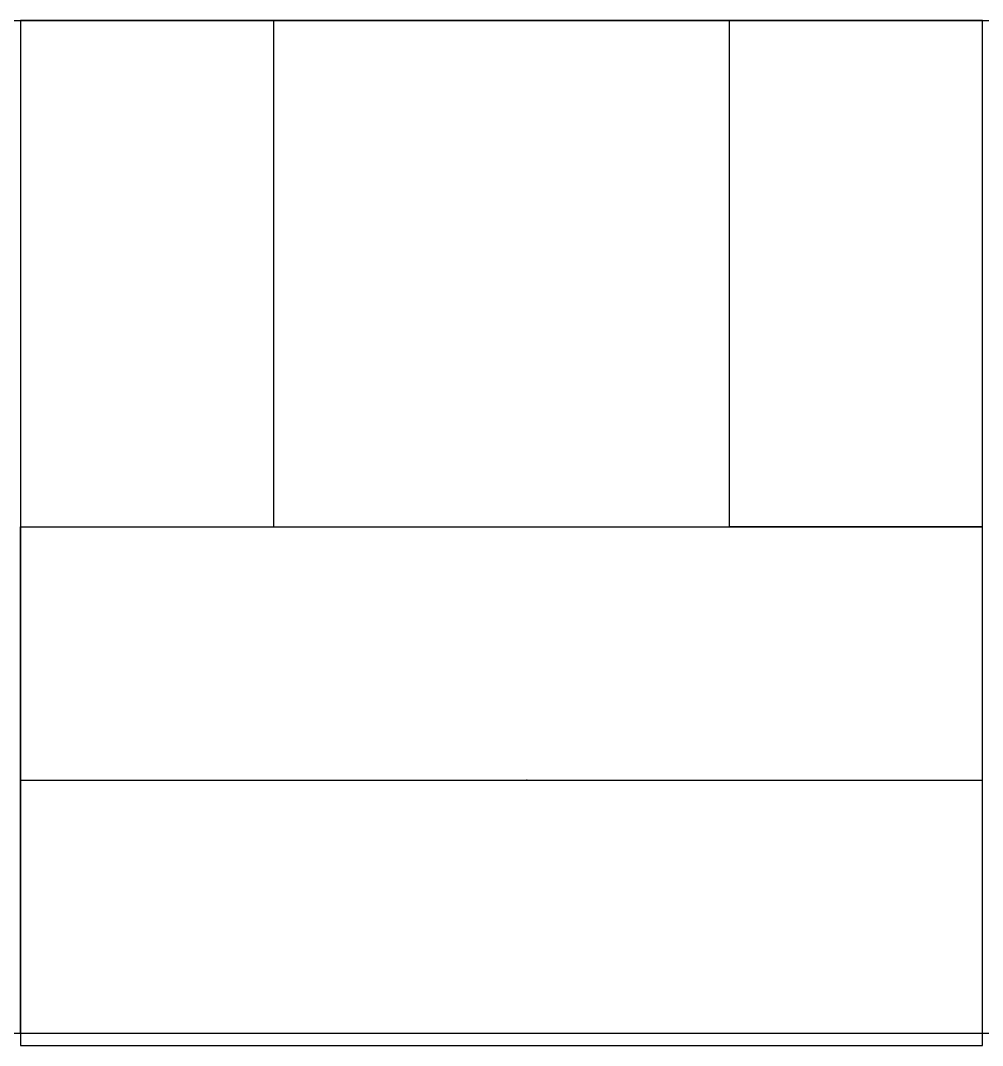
# Model space of a CAD drawing. Header units: inches. Extents: x 5 to 33.8, y 2.5 to 26.5.
# Drawn here: x 30.009 to 33.809, y 22.46 to 26.509 of the extents above.
import ezdxf

# ---------------------------------------------------------------- set-up
doc = ezdxf.new("R2010")
doc.units = ezdxf.units.IN
doc.header["$MEASUREMENT"] = 0

msp = doc.modelspace()

# ---------------------------------------------------------------- linework, layer by layer
for p, q in [((33.8092, 26.509), (30.0092, 26.509)), ((30.0092, 26.509), (30.0092, 22.4603)), ((32.8092, 26.509), (31.0092, 26.509)), ((31.0092, 26.509), (31.0092, 24.509)), ((32.8092, 24.509), (32.8092, 26.509)), ((33.8092, 22.4603), (33.8092, 26.509)), ((30.0092, 23.509), (30.0092, 24.509)), ((30.0092, 24.509), (33.8092, 24.509)), ((33.8092, 24.509), (32.8092, 24.509)), ((30.0092, 22.509), (30.0092, 23.509)), ((30.0092, 23.509), (33.8092, 23.509)), ((30.0092, 22.4603), (33.8092, 22.4603))]:
    msp.add_line(p, q)
for p in [(4.973, 26.509), (4.973, 22.509)]:
    msp.add_xline(p, (1, 0))
for p in [(30.0092, 23.8561), (30.0092, 23.509), (30.0092, 23.509), (30.0092, 23.509), (30.0092, 23.509), (30.0092, 23.509), (30.0092, 23.509), (32.0092, 23.509), (30.0092, 22.9617)]:
    msp.add_point(p)

doc.saveas('drawing.dxf')
